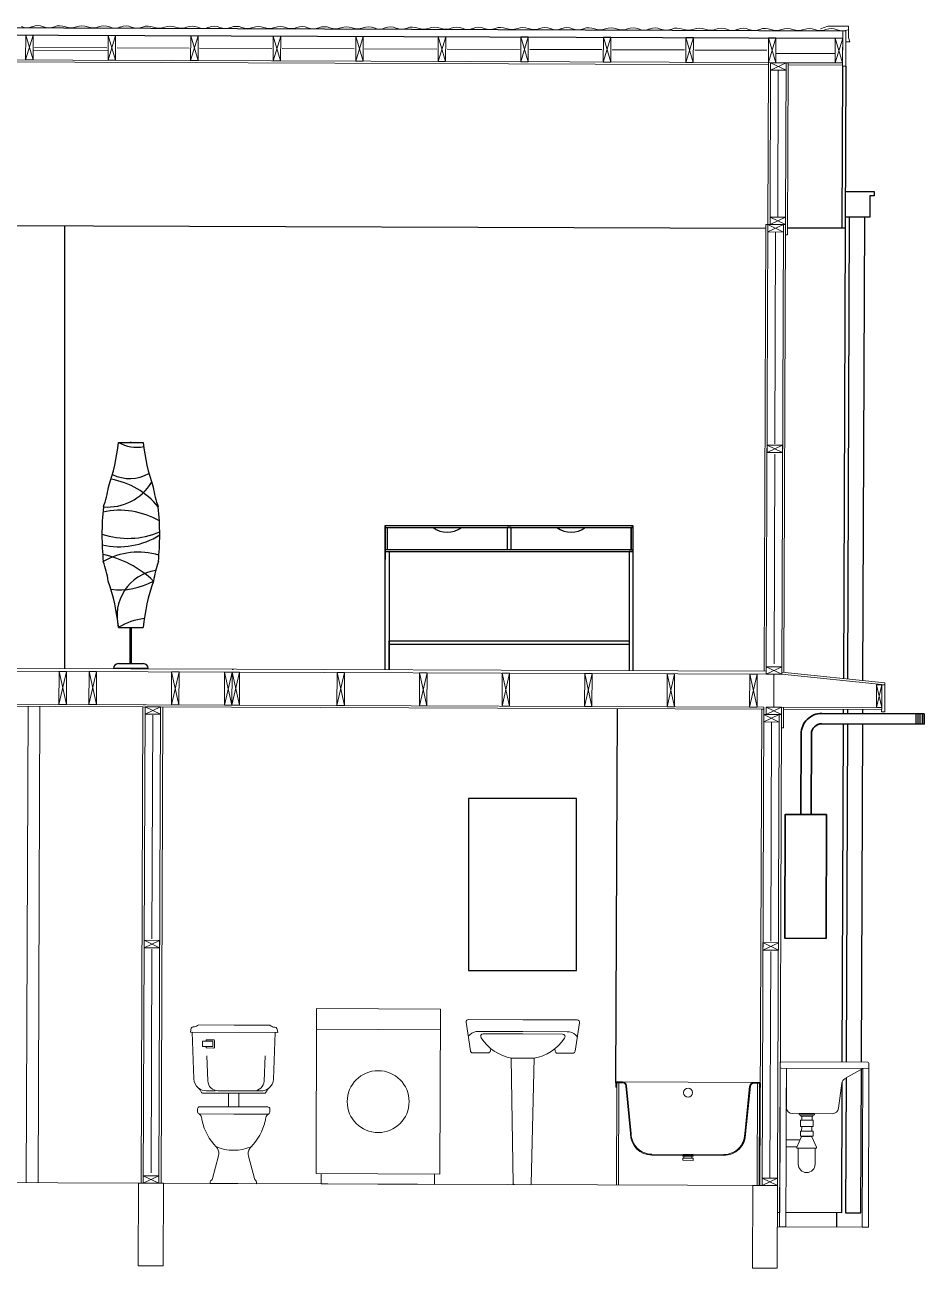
# Model space of a CAD drawing. Header units: inches. Extents: x 6.8 to 58.2, y 43.4 to 73.5.
# Drawn here: x 41.5 to 45.86, y 51.66 to 57.69 of the extents above; entities that cross this region are included whole.
import ezdxf

# ---------------------------------------------------------------- set-up
doc = ezdxf.new("R2010")
doc.units = ezdxf.units.IN
doc.header["$MEASUREMENT"] = 0
for name, color, linetype, lineweight in [('A-ANNO-SYMB', 3, 'Continuous', 18), ('A-DETL-MBND', 3, 'Continuous', 18), ('A-ELEV-IDEN', 3, 'Continuous', 18), ('A-ELEV-MBE1', 7, 'Continuous', 35), ('A-ELEV-MBE2', 4, 'Continuous', 25), ('A-FURN', 8, 'Continuous', 18), ('A-WALL-PATT', 8, 'Continuous', 18), ('A-WALL-STUD', 3, 'Continuous', 18)]:
    doc.layers.add(name, color=color, linetype=linetype, lineweight=lineweight)

msp = doc.modelspace()

# ---------------------------------------------------------------- linework, layer by layer
at = {"color": 0}
msp.add_line((41.6897, 54.5708), (41.6897, 56.7167), dxfattribs=at)
for p, q in [((41.9502, 55.6659), (42.0702, 55.6659)), ((41.9502, 55.6659), (42.0502, 55.6659)), ((41.9502, 55.6659), (42.0102, 55.6659)), ((42.0142, 55.6659), (42.0062, 55.6659)), ((42.0062, 55.6659), (42.0102, 55.6659)), ((43.2437, 55.2639), (44.4437, 55.2639)), ((43.2437, 54.5649), (43.2437, 55.2639)), ((43.2437, 55.2639), (43.2437, 55.099)), ((43.2437, 55.2639), (43.2437, 55.2548)), ((43.2437, 55.2548), (44.4437, 55.2548)), ((43.2528, 55.2548), (43.2528, 55.147)), ((43.2528, 55.2548), (43.8528, 55.2548)), ((43.4749, 55.2548), (43.6124, 55.2548)), ((43.8528, 55.2548), (43.8345, 55.2548)), ((43.8345, 55.2548), (43.8345, 55.147)), ((43.8345, 55.2548), (43.8345, 55.147)), ((43.8528, 55.147), (43.8528, 55.2548)), ((44.4437, 55.2548), (44.4345, 55.2548)), ((44.4345, 55.2548), (44.4345, 55.147)), ((44.4345, 55.147), (44.4345, 55.2548)), ((44.4437, 55.2639), (44.4437, 55.2639)), ((44.4437, 55.2639), (44.4437, 54.5604)), ((43.2437, 55.1378), (43.2437, 55.147)), ((43.2437, 55.147), (44.4437, 55.147)), ((43.2437, 55.1378), (44.4437, 55.1378)), ((43.2437, 55.1378), (43.262, 55.1378)), ((43.262, 55.1378), (43.262, 54.5678)), ((43.8437, 55.147), (43.8528, 55.147)), ((44.4437, 55.1378), (44.4254, 55.1378)), ((44.4254, 55.1378), (44.4254, 54.5605)), ((41.9502, 54.7699), (42.0702, 54.7699)), ((42.0062, 54.7699), (42.0062, 54.5939)), ((42.0142, 54.5939), (42.0142, 54.7699)), ((43.262, 54.5649), (43.262, 54.7052)), ((43.262, 54.7052), (44.4254, 54.7052)), ((44.4254, 54.6868), (43.262, 54.6868)), ((44.4254, 54.7052), (44.4254, 54.6868)), ((42.0942, 54.5699), (41.9262, 54.5699)), ((41.9502, 54.5939), (42.0702, 54.5939)), ((42.0102, 54.5699), (42.0942, 54.5699)), ((42.501, 54.5678), (42.5077, 54.5678))]:
    msp.add_line(p, q)
msp.add_lwpolyline([(43.6472, 53.1063), (44.1707, 53.1063), (44.1707, 53.94), (43.6472, 53.94)], close=True, dxfattribs=at)
for centre, radius, start, end in [((41.0302, 55.7585), 0.9247, 340.50937, 354.25685), ((42.0399, 55.8301), 0.187, 241.35518, 280.02903), ((42.9903, 55.7585), 0.9247, 185.74315, 199.49063), ((41.897, 55.6045), 0.2513, 265.51867, 328.32151), ((41.8447, 55.1088), 0.3862, 39.40548, 79.56723), ((42.0043, 55.6785), 0.187, 243.61261, 299.99812), ((41.346, 55.5406), 0.5633, 340.64506, 350.73602), ((42.6745, 55.5406), 0.5633, 189.26398, 199.35494), ((43.1646, 55.2179), 1.2944, 173.96892, 180), ((40.8558, 55.2179), 1.2944, 0, 6.03108), ((41.9557, 54.9512), 0.3862, 60.05336, 102.05926), ((41.9961, 55.5874), 0.3862, 250.98033, 293.51042), ((43.5436, 55.3424), 0.1114, 231.91392, 308.08608), ((44.1443, 55.3424), 0.1114, 231.91392, 308.08608), ((43.1646, 55.2179), 1.2944, 180, 185.72905), ((41.9543, 55.5261), 0.3652, 256.83666, 302.44851), ((40.8558, 55.2179), 1.2944, 354.2637, 0), ((41.7727, 54.632), 0.5015, 46.19628, 78.37338), ((42.0474, 54.7946), 0.3401, 73.06027, 120.13527), ((41.3449, 54.9032), 0.5633, 9.26398, 19.22427), ((42.1654, 54.8264), 0.2224, 98.92961, 194.71418), ((42.6757, 54.9032), 0.5633, 160.79328, 170.73602), ((41.0073, 54.6791), 0.9473, 5.49993, 19.40856), ((41.9563, 55.2922), 0.3401, 262.78537, 298.72284), ((43.0058, 54.6806), 0.9398, 160.52537, 174.54643), ((42.121, 54.4758), 0.3401, 97.71291, 120.13527), ((41.9502, 54.5699), 0.024, 90, 180), ((42.0702, 54.5699), 0.024, 0, 90)]:
    msp.add_arc(centre, radius, start, end)
at = {"layer": 'A-ANNO-SYMB', "color": 0}
for points in [[(45.3535, 57.6725), (45.3535, 57.6725), (45.3882, 57.6847), (45.4882, 57.6843), (45.488, 57.6293), (45.4955, 57.6093), (45.4779, 57.6093)], [(38.1668, 51.8891), (38.1668, 51.8891), (38.1675, 52.0891), (45.1445, 52.0627), (45.1445, 52.0627), (45.1437, 51.8627), (45.5847, 51.8611)]]:
    msp.add_lwpolyline(points, dxfattribs=at)
for centre, start, end in [((41.5065, 57.7507), 248.36474, 291.20205), ((41.5594, 57.6143), 68.36474, 111.20205), ((41.6133, 57.7503), 248.36474, 291.20205), ((41.6662, 57.6139), 68.36474, 111.20205), ((41.7202, 57.7499), 248.36474, 291.20205), ((41.7731, 57.6135), 68.36474, 111.20205), ((41.827, 57.7495), 248.36474, 291.20205), ((41.8799, 57.6131), 68.36474, 111.20205), ((41.9339, 57.7491), 248.36474, 291.20205), ((41.9868, 57.6127), 68.36474, 111.20205), ((42.0407, 57.7487), 248.36474, 291.20205), ((42.0936, 57.6123), 68.36474, 111.20205), ((42.1476, 57.7483), 248.36474, 291.20205), ((42.2005, 57.6119), 68.36474, 111.20205), ((42.2544, 57.7479), 248.36474, 291.20205), ((42.3073, 57.6115), 68.36474, 111.20205), ((42.3613, 57.7475), 248.36474, 291.20205), ((42.4142, 57.6111), 68.36474, 111.20205), ((42.4681, 57.7471), 248.36474, 291.20205), ((42.521, 57.6107), 68.36474, 111.20205), ((42.575, 57.7467), 248.36474, 291.20205), ((42.6279, 57.6103), 68.36474, 111.20205), ((42.6818, 57.7463), 248.36474, 291.20205), ((42.7347, 57.6099), 68.36474, 111.20205), ((42.7887, 57.7459), 248.36474, 291.20205), ((42.8416, 57.6095), 68.36474, 111.20205), ((42.8955, 57.7455), 248.36474, 291.20205), ((42.9484, 57.6091), 68.36474, 111.20205), ((43.0024, 57.7451), 248.36474, 291.20205), ((43.0553, 57.6087), 68.36474, 111.20205), ((43.1092, 57.7447), 248.36474, 291.20205), ((43.1621, 57.6083), 68.36474, 111.20205), ((43.216, 57.7442), 248.36474, 291.20205), ((43.269, 57.6079), 68.36474, 111.20205), ((43.3229, 57.7438), 248.36474, 291.20205), ((43.3758, 57.6074), 68.36474, 111.20205), ((43.4297, 57.7434), 248.36474, 291.20205), ((43.4827, 57.607), 68.36474, 111.20205), ((43.5366, 57.743), 248.36474, 291.20205), ((43.5895, 57.6066), 68.36474, 111.20205), ((43.6434, 57.7426), 248.36474, 291.20205), ((43.6963, 57.6062), 68.36474, 111.20205), ((43.7503, 57.7422), 248.36474, 291.20205), ((43.8032, 57.6058), 68.36474, 111.20205), ((43.8571, 57.7418), 248.36474, 291.20205), ((43.91, 57.6054), 68.36474, 111.20205), ((43.964, 57.7414), 248.36474, 291.20205), ((44.0169, 57.605), 68.36474, 111.20205), ((44.0708, 57.741), 248.36474, 291.20205), ((44.1237, 57.6046), 68.36474, 111.20205), ((44.1777, 57.7406), 248.36474, 291.20205), ((44.2306, 57.6042), 68.36474, 111.20205), ((44.2845, 57.7402), 248.36474, 291.20205), ((44.3374, 57.6038), 68.36474, 111.20205), ((44.3914, 57.7398), 248.36474, 291.20205), ((44.4443, 57.6034), 68.36474, 111.20205), ((44.4982, 57.7394), 248.36474, 291.20205), ((44.5511, 57.603), 68.36474, 111.20205), ((44.6051, 57.739), 248.36474, 291.20205), ((44.658, 57.6026), 68.36474, 111.20205), ((44.7119, 57.7386), 248.36474, 291.20205), ((44.7648, 57.6022), 68.36474, 111.20205), ((44.8188, 57.7382), 248.36474, 291.20205), ((44.8717, 57.6018), 68.36474, 111.20205), ((44.9256, 57.7378), 248.36474, 291.20205), ((44.9785, 57.6014), 68.36474, 111.20205), ((45.0325, 57.7374), 248.36474, 291.20205), ((45.0854, 57.601), 68.36474, 111.20205), ((45.1393, 57.737), 248.36474, 291.20205), ((45.1922, 57.6006), 68.36474, 111.20205), ((45.2462, 57.7366), 248.36474, 291.20205), ((45.2991, 57.6002), 68.36474, 111.20205), ((45.353, 57.7362), 248.36474, 291.20205), ((45.4059, 57.5998), 68.36474, 111.20205), ((45.4599, 57.7358), 248.36474, 291.20205)]:
    msp.add_arc(centre, 0.0731, start, end, dxfattribs=at)
at = {"layer": 'A-DETL-MBND', "color": 0}
for p, q in [((41.0547, 57.5233), (41.7291, 57.5207)), ((41.0647, 57.5132), (41.7391, 57.5107)), ((45.1011, 57.508), (41.7291, 57.5207)), ((45.1362, 57.5528), (45.4243, 57.5517)), ((45.101, 57.498), (41.7391, 57.5107)), ((45.196, 57.4976), (45.46, 57.4966)), ((45.1961, 57.5076), (45.4241, 57.5067)), ((45.079, 54.558), (45.0881, 56.723)), ((45.0899, 54.558), (45.0981, 56.7229)), ((45.1749, 54.5517), (45.1831, 56.7226)), ((45.6647, 54.5008), (45.1649, 54.5527)), ((45.6647, 54.4908), (45.1649, 54.5427)), ((45.6647, 54.4908), (45.6647, 54.5008)), ((41.5035, 52.0765), (41.5122, 54.3865)), ((41.5605, 52.0763), (41.5692, 54.3863)), ((42.0605, 52.0744), (42.0692, 54.3844)), ((42.0693, 54.3944), (42.0793, 54.3943)), ((42.1455, 52.0741), (42.1542, 54.3841)), ((45.0782, 54.373), (45.0783, 54.383)), ((45.1643, 54.3827), (45.6243, 54.3809)), ((45.1739, 54.2826), (45.1743, 54.3826)), ((45.0682, 54.373), (45.0782, 54.373)), ((45.1742, 54.3726), (45.6492, 54.3708)), ((45.1446, 52.0987), (45.153, 54.3107)), ((45.1639, 54.2827), (45.1739, 54.2826))]:
    msp.add_line(p, q, dxfattribs=at)
for points in [[(41.9003, 57.5651), (41.5363, 57.5664)], [(45.1081, 56.7229), (45.0981, 56.7229), (45.1011, 57.508)], [(45.1082, 56.7589), (45.1111, 57.5079)], [(45.1829, 56.6726), (45.1929, 56.6726), (45.1961, 57.5076)], [(45.1832, 56.7586), (45.1861, 57.5076)], [(45.1961, 57.5076), (45.1861, 57.5076)], [(45.0981, 56.7229), (45.0881, 56.723)], [(45.1649, 54.5427), (45.1731, 56.7227)], [(38.2409, 54.5689), (45.0899, 54.543)], [(38.241, 54.5839), (45.0899, 54.558)], [(38.2403, 54.4089), (45.0783, 54.383)], [(38.2613, 54.3988), (42.0692, 54.3844)], [(42.0692, 54.3844), (45.0782, 54.373)], [(42.0705, 52.0744), (42.0792, 54.3843)], [(42.1455, 52.0741), (42.1565, 52.074), (42.1652, 54.384)], [(45.0682, 54.373), (45.0595, 52.0631)], [(45.0695, 52.063), (45.0782, 54.373)], [(45.144, 51.9327), (45.155, 51.9327), (45.1641, 54.3467)]]:
    msp.add_lwpolyline(points, dxfattribs=at)
at = {"layer": 'A-ELEV-IDEN', "color": 0}
for points in [[(42.048, 52.0744), (42.168, 52.074), (42.1665, 51.674), (42.0465, 51.6744)], [(45.0245, 52.0632), (45.1445, 52.0627), (45.143, 51.6627), (45.023, 51.6632)]]:
    msp.add_lwpolyline(points, close=True, dxfattribs=at)
at = {"layer": 'A-ELEV-MBE1', "color": 0}
msp.add_line((45.855, 54.3506), (45.8549, 54.3006), dxfattribs=at)
for points in [[(45.2573, 53.8623), (45.2588, 54.2529, -0.414214), (45.3591, 54.3525), (45.855, 54.3506)], [(45.3073, 53.8621), (45.3088, 54.2527, -0.414214), (45.359, 54.3025), (45.8549, 54.3006)]]:
    msp.add_lwpolyline(points, format="xyb", dxfattribs=at)
msp.add_lwpolyline([(45.3823, 53.8619), (45.1823, 53.8626), (45.18, 53.2626), (45.38, 53.2619), (45.3823, 53.8619)], dxfattribs=at)
at = {"layer": 'A-ELEV-MBE2', "color": 0}
for p, q in [((41.0617, 56.7189), (45.088, 56.7048)), ((45.472, 56.7048), (45.193, 56.7058)), ((45.472, 56.7048), (45.4638, 54.5217)), ((44.3614, 52.5607), (44.3682, 54.3757)), ((45.4632, 54.3716), (45.4632, 54.3521)), ((45.815, 54.3508), (45.8149, 54.3008)), ((45.825, 54.3507), (45.8249, 54.3008)), ((45.835, 54.3507), (45.8349, 54.3007)), ((45.845, 54.3507), (45.8449, 54.3007)), ((45.463, 54.3021), (45.4568, 52.6616)), ((45.4564, 52.5625), (45.454, 51.9316)), ((45.43, 51.9317), (45.4297, 51.8617)), ((45.474, 51.9315), (45.549, 51.9312))]:
    msp.add_line(p, q, dxfattribs=at)
for points in [[(37.8936, 57.6552), (45.4245, 57.6267)], [(37.8937, 57.6912), (45.4757, 57.6626)], [(45.46, 57.4916), (45.457, 56.7048)], [(45.475, 57.4916), (45.472, 56.7048)], [(45.4727, 56.8833), (45.6127, 56.8828), (45.6126, 56.8628), (45.5926, 56.8629), (45.5923, 56.7591), (45.4723, 56.7595)], [(45.4923, 56.7595), (45.4838, 54.5196)], [(45.5588, 54.5118), (45.5673, 56.7592)], [(45.4832, 54.3715), (45.4832, 54.352)], [(45.5582, 54.3518), (45.5582, 54.3712)], [(45.483, 54.302), (45.4768, 52.6615)], [(45.5518, 52.6612), (45.558, 54.3018)], [(45.4765, 52.5848), (45.474, 51.9315)], [(45.549, 51.9312), (45.5516, 52.6278)], [(45.454, 51.9316), (45.185, 51.9326)]]:
    msp.add_lwpolyline(points, dxfattribs=at)
at = {"layer": 'A-FURN', "color": 0}
for p, q in [((42.9077, 52.1212), (42.9107, 52.9212)), ((42.9107, 52.9212), (43.5107, 52.9189)), ((43.5107, 52.9189), (43.5077, 52.1189)), ((42.3002, 52.8085), (42.3029, 52.8262)), ((42.5104, 52.8414), (42.3402, 52.842)), ((42.5104, 52.8414), (42.6806, 52.8407)), ((42.7234, 52.8069), (42.7178, 52.8246)), ((42.9103, 52.8212), (43.5103, 52.8189)), ((43.6951, 52.8109), (43.9103, 52.8101)), ((44.1254, 52.8092), (43.9103, 52.8101)), ((42.3011, 52.8072), (42.7225, 52.8056)), ((42.3083, 52.8071), (42.7153, 52.8056)), ((42.3083, 52.8071), (42.3151, 52.5811)), ((42.3573, 52.7613), (42.3572, 52.7393)), ((42.4053, 52.7631), (42.3593, 52.7633)), ((42.3753, 52.7672), (42.3753, 52.7632)), ((42.4123, 52.7701), (42.3783, 52.7702)), ((42.4073, 52.7611), (42.4072, 52.7391)), ((42.4153, 52.767), (42.4152, 52.733)), ((42.7103, 52.8056), (42.7018, 52.5796)), ((43.6549, 52.7955), (43.6454, 52.7869)), ((43.7177, 52.7994), (43.9103, 52.7987)), ((44.1028, 52.798), (43.9103, 52.7987)), ((44.1655, 52.7935), (44.175, 52.7849)), ((42.4052, 52.7371), (42.3592, 52.7373)), ((42.3752, 52.7372), (42.3752, 52.7332)), ((42.4122, 52.7301), (42.3782, 52.7302)), ((42.3789, 52.6929), (42.3831, 52.5709)), ((42.6609, 52.6918), (42.6557, 52.5699)), ((43.8542, 52.6815), (43.864, 52.072)), ((43.9098, 52.6803), (43.865, 52.6805)), ((43.9098, 52.6803), (43.9547, 52.6802)), ((43.9654, 52.6811), (43.9511, 52.0716)), ((45.1577, 52.6377), (45.1547, 51.8627)), ((45.1577, 52.6377), (45.1578, 52.6627)), ((45.1578, 52.6627), (45.5828, 52.6611)), ((45.5826, 52.6311), (45.1626, 52.6327)), ((45.1847, 51.8626), (45.1876, 52.6326)), ((45.1876, 52.6326), (45.1869, 52.4426)), ((45.4707, 52.5815), (45.5576, 52.6312)), ((45.5576, 52.6312), (45.5547, 51.8612)), ((45.5847, 51.8611), (45.5877, 52.6361)), ((45.5877, 52.6561), (45.5877, 52.6361)), ((42.3529, 52.5145), (42.3461, 52.5265)), ((42.3572, 52.5119), (42.4443, 52.5116)), ((42.3749, 52.5229), (42.4182, 52.5227)), ((42.5082, 52.5224), (42.4329, 52.5227)), ((42.4443, 52.5116), (42.6268, 52.5109)), ((42.4842, 52.5115), (42.4839, 52.4448)), ((42.5082, 52.5224), (42.6056, 52.522)), ((42.5342, 52.5113), (42.5339, 52.4446)), ((42.6591, 52.5108), (42.5721, 52.5111)), ((42.6436, 52.5219), (42.6002, 52.522)), ((42.6635, 52.5133), (42.6704, 52.5253)), ((44.3933, 52.5656), (45.0295, 52.5632)), ((45.4402, 52.4379), (45.4558, 52.5593)), ((42.3339, 52.4354), (42.3338, 52.4204)), ((42.5088, 52.4097), (42.3438, 52.4103)), ((42.5089, 52.4447), (42.3439, 52.4453)), ((42.5088, 52.4097), (42.6738, 52.4091)), ((42.5089, 52.4447), (42.6739, 52.4441)), ((42.6839, 52.434), (42.6838, 52.419)), ((45.2168, 52.4125), (45.4103, 52.4117)), ((45.2617, 52.38), (45.2618, 52.3997)), ((45.3117, 52.3799), (45.3118, 52.3995)), ((45.2615, 52.3266), (45.2616, 52.3496)), ((45.3115, 52.3264), (45.3116, 52.3494)), ((45.2547, 52.2853), (45.1863, 52.2855)), ((45.2614, 52.3004), (45.2614, 52.3023)), ((45.3114, 52.3002), (45.2614, 52.3004)), ((45.3114, 52.3002), (45.3114, 52.3021)), ((42.4357, 52.2068), (42.406, 52.0976)), ((45.2394, 52.2505), (45.1862, 52.2507)), ((45.2452, 52.2443), (45.2449, 52.1671)), ((45.3271, 52.244), (45.3268, 52.1668)), ((42.5804, 52.2063), (42.6092, 52.0968)), ((44.69, 52.2055), (44.69, 52.1955)), ((44.73, 52.2053), (44.73, 52.1953)), ((43.5077, 52.1189), (42.9077, 52.1212)), ((42.9325, 52.0711), (42.9327, 52.1211)), ((43.4825, 52.069), (43.4827, 52.119)), ((42.395, 52.08), (42.395, 52.0731)), ((42.62, 52.0723), (42.395, 52.0731)), ((42.62, 52.0792), (42.62, 52.0723)), ((43.4825, 52.069), (42.9325, 52.0711)), ((43.8697, 52.0676), (43.9453, 52.0673)), ((45.1547, 51.8627), (45.1847, 51.8626)), ((45.5547, 51.8612), (45.5847, 51.8611))]:
    msp.add_line(p, q, dxfattribs=at)
for points in [[(44.0648, 52.726), (44.0664, 52.7152, 0.371028), (44.0782, 52.705), (44.1523, 52.7047, 0.371028), (44.1641, 52.7148), (44.1855, 52.8527, 0.45876), (44.1737, 52.8664), (43.9105, 52.8674), (43.6473, 52.8684, 0.45876), (43.6354, 52.8548), (43.6557, 52.7168, 0.371028), (43.6674, 52.7066), (43.7416, 52.7063, 0.371028), (43.7534, 52.7164), (43.7551, 52.7272)], [(44.3613, 52.5407), (44.3614, 52.5607, -0.414214), (44.3664, 52.5657), (44.3933, 52.5656, -0.385314), (44.4131, 52.5475), (44.4354, 52.3154, 0.414214), (44.5351, 52.215), (44.8851, 52.2137, 0.414214), (44.9854, 52.3133), (45.0095, 52.5452, -0.385314), (45.0295, 52.5632), (45.0564, 52.5631, -0.414214), (45.0614, 52.5581), (45.0613, 52.5381)], [(44.3653, 52.5407), (44.3654, 52.5607, -0.414214), (44.3664, 52.5617), (44.3933, 52.5616, -0.385314), (44.4091, 52.5471), (44.4314, 52.3152, 0.413646), (44.535, 52.211), (44.885, 52.2097, 0.413646), (44.9894, 52.3131), (45.0135, 52.5448, -0.385314), (45.0295, 52.5592), (45.0564, 52.5591, -0.414214), (45.0574, 52.5581), (45.0573, 52.5381)]]:
    msp.add_lwpolyline(points, format="xyb", dxfattribs=at)
for points in [[(44.3653, 52.5407), (44.3613, 52.5407)], [(44.3653, 52.5407), (44.3635, 52.0657)], [(44.3754, 52.5617), (44.3735, 52.0657)], [(45.0474, 52.5591), (45.0455, 52.0631)], [(45.0573, 52.5381), (45.0555, 52.0631)], [(45.0613, 52.5381), (45.0573, 52.5381)], [(45.2548, 52.4066), (45.2577, 52.3997), (45.2868, 52.3996)], [(45.3188, 52.4064), (45.3158, 52.3995), (45.2868, 52.3996)], [(45.2614, 52.3004), (45.2388, 52.2491), (45.2388, 52.2443), (45.2388, 52.2443)], [(45.3114, 52.3002), (45.3336, 52.2487), (45.3336, 52.2439), (45.3336, 52.2439)], [(45.2388, 52.2443), (45.3336, 52.2439)]]:
    msp.add_lwpolyline(points, dxfattribs=at)
for points in [[(45.3242, 52.4121), (45.2494, 52.4123), (45.2494, 52.4066), (45.3242, 52.4064)], [(45.3172, 52.3798), (45.2561, 52.3801), (45.256, 52.3497), (45.3171, 52.3494)], [(45.317, 52.3263), (45.2559, 52.3266), (45.2558, 52.3023), (45.317, 52.3021)], [(44.685, 52.2055), (44.735, 52.2053), (44.735, 52.2103), (44.685, 52.2105)], [(44.6849, 52.1855), (44.7349, 52.1853), (44.735, 52.1953), (44.685, 52.1955)]]:
    msp.add_lwpolyline(points, close=True, dxfattribs=at)
for centre, radius in [((43.209, 52.4701), 0.15), ((44.7112, 52.5138), 0.022)]:
    msp.add_circle(centre, radius, dxfattribs=at)
for centre, radius, start, end in [((42.3123, 52.8229), 0.01, 86.6352, 160.85875), ((42.3147, 52.8628), 0.03, 266.6352, 309.54568), ((42.3402, 52.832), 0.01, 89.78339, 129.54568), ((42.6806, 52.8307), 0.01, 50.02111, 89.78339), ((42.7063, 52.8614), 0.03, 230.02111, 272.93159), ((42.7084, 52.8214), 0.01, 18.70804, 92.93159), ((43.6949, 52.7513), 0.0596, 89.78339, 132.12582), ((42.3011, 52.8082), 0.001, 160.85875, 269.78339), ((42.3593, 52.7613), 0.002, 89.78339, 179.78339), ((42.3783, 52.7672), 0.003, 89.78339, 179.78339), ((42.4053, 52.7611), 0.002, 359.78339, 89.78339), ((42.4123, 52.7671), 0.003, 359.78339, 89.78339), ((42.7225, 52.8066), 0.001, 269.78339, 18.70804), ((43.7176, 52.7875), 0.0119, 89.78339, 218.6786), ((43.8932, 52.8966), 0.2186, 212.22116, 260.38828), ((43.928, 52.8964), 0.2184, 279.18232, 327.36169), ((44.1027, 52.7861), 0.0119, 320.88819, 89.78339), ((44.1252, 52.7497), 0.0596, 47.44097, 89.78339), ((42.3592, 52.7393), 0.002, 179.78339, 269.78339), ((42.3782, 52.7332), 0.003, 179.78339, 269.78339), ((42.4052, 52.7391), 0.002, 269.78339, 359.78339), ((42.4122, 52.7331), 0.003, 269.78339, 359.78339), ((43.8652, 52.7401), 0.0596, 261.83737, 269.78339), ((43.9549, 52.7398), 0.0596, 269.78339, 277.72942), ((45.1627, 52.6377), 0.005, 179.78339, 269.78339), ((45.5827, 52.6361), 0.005, 269.78339, 359.78339), ((45.5827, 52.6561), 0.005, 359.78339, 89.78339), ((42.3751, 52.5829), 0.06, 181.72488, 232.23691), ((42.4331, 52.5727), 0.05, 181.98599, 269.78339), ((42.6058, 52.572), 0.05, 269.78339, 357.5808), ((42.6418, 52.5819), 0.06, 307.32988, 357.84191), ((45.4856, 52.5554), 0.03, 119.74222, 172.67105), ((42.32, 52.5117), 0.03, 29.57396, 52.23691), ((42.3751, 52.5829), 0.06, 232.23691, 269.78339), ((42.3572, 52.5169), 0.005, 209.57396, 269.78339), ((42.6418, 52.5819), 0.06, 269.78339, 307.32988), ((42.6592, 52.5158), 0.005, 269.78339, 329.99283), ((42.6964, 52.5103), 0.03, 127.32988, 149.99283), ((42.3438, 52.4203), 0.01, 179.78339, 269.78339), ((42.3439, 52.4353), 0.01, 89.78339, 179.78339), ((42.3227, 52.3848), 0.0318, 2.32676, 53.32082), ((42.6946, 52.3834), 0.0318, 126.24597, 177.24003), ((42.6738, 52.4191), 0.01, 269.78339, 359.78339), ((42.6739, 52.4341), 0.01, 359.78339, 89.78339), ((45.2169, 52.4425), 0.03, 179.78339, 269.78339), ((45.4104, 52.4417), 0.03, 269.78339, 352.67105), ((42.4045, 52.3882), 0.05, 182.32676, 192.96562), ((42.6189, 52.4375), 0.2701, 192.96562, 223.83464), ((42.3988, 52.4384), 0.2701, 315.73215, 346.60117), ((42.6129, 52.3874), 0.05, 346.60117, 357.24003), ((42.5089, 52.4528), 0.2186, 246.79212, 292.77467), ((42.3881, 52.2158), 0.05, 33.41231, 43.83464), ((42.3922, 52.2186), 0.045, 344.83573, 33.41231), ((42.6239, 52.2177), 0.045, 146.15448, 194.73106), ((42.628, 52.2149), 0.05, 135.73215, 146.15448), ((45.2859, 52.167), 0.0409, 179.78339, 359.78339), ((42.4106, 52.0772), 0.0158, 128.17838, 169.81773), ((42.3916, 52.1015), 0.015, 308.17838, 344.83573), ((42.6237, 52.1006), 0.015, 194.73106, 231.38841), ((42.6044, 52.0765), 0.0158, 9.74906, 51.38841), ((43.8697, 52.0735), 0.00596, 194.99598, 269.78339), ((43.9453, 52.0732), 0.00596, 269.78339, 344.57081)]:
    msp.add_arc(centre, radius, start, end, dxfattribs=at)
at = {"layer": 'A-WALL-PATT', "color": 0, "ltscale": 0.15}
for p, q in [((41.8933, 57.5801), (41.5433, 57.5814)), ((42.2933, 57.5786), (41.9433, 57.5799)), ((42.6933, 57.5771), (42.3433, 57.5784)), ((43.0933, 57.5756), (42.7433, 57.5769)), ((43.4933, 57.574), (43.1433, 57.5754)), ((43.8933, 57.5725), (43.5433, 57.5739)), ((44.2933, 57.571), (43.9433, 57.5723)), ((44.6933, 57.5695), (44.3433, 57.5708)), ((45.0933, 57.568), (44.7433, 57.5693))]:
    msp.add_line(p, q, dxfattribs=at)
at = {"layer": 'A-WALL-PATT', "color": 0, "ltscale": 0.1}
for p, q in [((45.1457, 56.7588), (45.1484, 57.4718)), ((45.1316, 55.6603), (45.1355, 56.6868)), ((45.1276, 54.5928), (45.1314, 55.6103)), ((45.1268, 54.3828), (45.1274, 54.5428)), ((42.1166, 54.3442), (42.1125, 53.2592)), ((45.1115, 53.2479), (45.1155, 54.3109)), ((42.1123, 53.2092), (42.1082, 52.1242)), ((45.1071, 52.0989), (45.1113, 53.1979))]:
    msp.add_line(p, q, dxfattribs=at)
at = {"layer": 'A-WALL-STUD', "color": 0}
for p, q in [((45.1109, 57.4719), (45.1861, 57.5076)), ((45.1859, 57.4716), (45.1111, 57.5079)), ((45.1081, 56.7229), (45.1832, 56.7586)), ((45.1831, 56.7226), (45.1082, 56.7589)), ((45.098, 56.6869), (45.1731, 56.7227)), ((45.173, 56.6867), (45.0981, 56.7229)), ((45.0939, 55.6175), (45.1691, 55.6532)), ((45.1689, 55.6172), (45.0941, 55.6535)), ((45.0899, 54.543), (45.165, 54.5787)), ((45.1649, 54.5427), (45.09, 54.579)), ((45.6497, 54.4908), (45.6243, 54.3809)), ((45.6247, 54.4909), (45.6493, 54.3808)), ((42.0791, 54.3483), (42.1542, 54.3841)), ((42.1541, 54.3481), (42.0792, 54.3843)), ((45.0891, 54.347), (45.1643, 54.3827)), ((45.1641, 54.3467), (45.0893, 54.383)), ((45.078, 54.311), (45.1531, 54.3467)), ((45.153, 54.3107), (45.0781, 54.347)), ((42.0748, 53.2164), (42.1499, 53.2521)), ((42.1498, 53.2161), (42.0749, 53.2524)), ((45.0738, 53.205), (45.1489, 53.2407)), ((45.1488, 53.2047), (45.0739, 53.241)), ((42.0705, 52.0744), (42.1456, 52.1101)), ((42.1455, 52.0741), (42.0706, 52.1104)), ((45.0695, 52.063), (45.1446, 52.0987)), ((45.1445, 52.0627), (45.0696, 52.099))]:
    msp.add_line(p, q, dxfattribs=at)
for points in [[(41.5366, 57.6414), (41.5006, 57.6416), (41.5001, 57.5216), (41.5361, 57.5214)], [(41.9365, 57.6399), (41.9005, 57.6401), (41.9001, 57.5201), (41.9361, 57.5199)], [(42.3365, 57.6384), (42.3005, 57.6386), (42.3001, 57.5186), (42.3361, 57.5184)], [(42.7365, 57.6369), (42.7005, 57.637), (42.7001, 57.517), (42.7361, 57.5169)], [(43.1365, 57.6354), (43.1005, 57.6355), (43.1001, 57.5155), (43.1361, 57.5154)], [(43.5365, 57.6339), (43.5005, 57.634), (43.5001, 57.514), (43.5361, 57.5139)], [(43.9365, 57.6324), (43.9005, 57.6325), (43.9001, 57.5125), (43.9361, 57.5124)], [(44.3365, 57.6309), (44.3005, 57.631), (44.3001, 57.511), (44.3361, 57.5109)], [(44.7365, 57.6293), (44.7005, 57.6295), (44.7001, 57.5095), (44.7361, 57.5094)], [(45.1365, 57.6278), (45.1005, 57.628), (45.1001, 57.508), (45.1361, 57.5078)], [(45.4605, 57.6266), (45.4245, 57.6267), (45.4241, 57.5067), (45.4601, 57.5066)], [(45.1859, 57.4716), (45.1109, 57.4719), (45.1111, 57.5079), (45.1861, 57.5076)], [(45.1831, 56.7226), (45.1081, 56.7229), (45.1082, 56.7589), (45.1832, 56.7586)], [(45.173, 56.6867), (45.098, 56.6869), (45.0981, 56.7229), (45.1731, 56.7227)], [(45.1689, 55.6172), (45.0939, 55.6175), (45.0941, 55.6535), (45.1691, 55.6532)], [(45.1649, 54.5427), (45.0899, 54.543), (45.09, 54.579), (45.165, 54.5787)], [(45.6497, 54.4908), (45.6493, 54.3808), (45.6243, 54.3809), (45.6247, 54.4909)], [(45.6497, 54.4908), (45.6493, 54.3808), (45.6492, 54.3608), (45.6642, 54.3608), (45.6647, 54.4908)], [(42.1541, 54.3481), (42.0791, 54.3483), (42.0792, 54.3843), (42.1542, 54.3841)], [(45.1641, 54.3467), (45.0891, 54.347), (45.0893, 54.383), (45.1643, 54.3827)], [(45.153, 54.3107), (45.078, 54.311), (45.0781, 54.347), (45.1531, 54.3467)], [(42.1498, 53.2161), (42.0748, 53.2164), (42.0749, 53.2524), (42.1499, 53.2521)], [(45.1488, 53.2047), (45.0738, 53.205), (45.0739, 53.241), (45.1489, 53.2407)], [(42.1455, 52.0741), (42.0705, 52.0744), (42.0706, 52.1104), (42.1456, 52.1101)], [(45.1445, 52.0627), (45.0695, 52.063), (45.0696, 52.099), (45.1446, 52.0987)]]:
    msp.add_lwpolyline(points, close=True, dxfattribs=at)
for points in [[(41.5001, 57.5216), (41.5366, 57.6414)], [(41.5006, 57.6416), (41.5361, 57.5214)], [(41.9001, 57.5201), (41.9365, 57.6399)], [(41.9005, 57.6401), (41.9361, 57.5199)], [(42.3001, 57.5186), (42.3365, 57.6384)], [(42.3005, 57.6386), (42.3361, 57.5184)], [(42.7001, 57.517), (42.7365, 57.6369)], [(42.7005, 57.637), (42.7361, 57.5169)], [(43.1001, 57.5155), (43.1365, 57.6354)], [(43.1005, 57.6355), (43.1361, 57.5154)], [(43.5001, 57.514), (43.5365, 57.6339)], [(43.5005, 57.634), (43.5361, 57.5139)], [(43.9001, 57.5125), (43.9365, 57.6324)], [(43.9005, 57.6325), (43.9361, 57.5124)], [(45.4607, 57.6626), (45.4601, 57.5066), (45.46, 57.4916), (45.475, 57.4916), (45.4757, 57.6626), (45.4607, 57.6626)], [(44.3001, 57.511), (44.3365, 57.6309)], [(44.3005, 57.631), (44.3361, 57.5109)], [(44.7001, 57.5095), (44.7365, 57.6293)], [(44.7005, 57.6295), (44.7361, 57.5094)], [(45.1001, 57.508), (45.1365, 57.6278)], [(45.1005, 57.628), (45.1361, 57.5078)], [(45.4241, 57.5067), (45.4605, 57.6266)], [(45.4245, 57.6267), (45.4601, 57.5066)], [(41.6984, 54.5558), (41.6978, 54.3958), (41.6618, 54.3959), (41.6624, 54.5559), (41.6984, 54.5558)], [(41.6984, 54.5558), (41.6618, 54.3959)], [(41.6624, 54.5559), (41.6978, 54.3958)], [(41.8439, 54.5552), (41.8433, 54.3952), (41.8073, 54.3954), (41.8079, 54.5554), (41.8439, 54.5552)], [(41.8439, 54.5552), (41.8073, 54.3954)], [(41.8079, 54.5554), (41.8433, 54.3952)], [(42.2439, 54.5537), (42.2433, 54.3937), (42.2073, 54.3939), (42.2079, 54.5539), (42.2439, 54.5537)], [(42.2439, 54.5537), (42.2073, 54.3939)], [(42.2079, 54.5539), (42.2433, 54.3937)], [(42.5009, 54.5528), (42.5003, 54.3928), (42.4643, 54.3929), (42.4649, 54.5529), (42.5009, 54.5528)], [(42.5009, 54.5528), (42.4643, 54.3929)], [(42.4649, 54.5529), (42.5003, 54.3928)], [(42.5369, 54.5526), (42.5363, 54.3926), (42.5003, 54.3928), (42.5009, 54.5528), (42.5369, 54.5526)], [(42.5369, 54.5526), (42.5003, 54.3928)], [(42.5009, 54.5528), (42.5363, 54.3926)], [(43.0459, 54.5507), (43.0453, 54.3907), (43.0093, 54.3908), (43.0099, 54.5508), (43.0459, 54.5507)], [(43.0459, 54.5507), (43.0093, 54.3908)], [(43.0099, 54.5508), (43.0453, 54.3907)], [(43.4459, 54.5492), (43.4453, 54.3892), (43.4093, 54.3893), (43.4099, 54.5493), (43.4459, 54.5492)], [(43.4459, 54.5492), (43.4093, 54.3893)], [(43.4099, 54.5493), (43.4453, 54.3892)], [(43.8459, 54.5477), (43.8453, 54.3877), (43.8093, 54.3878), (43.8099, 54.5478), (43.8459, 54.5477)], [(43.8459, 54.5477), (43.8093, 54.3878)], [(43.8099, 54.5478), (43.8453, 54.3877)], [(44.2459, 54.5462), (44.2453, 54.3862), (44.2093, 54.3863), (44.2099, 54.5463), (44.2459, 54.5462)], [(44.2459, 54.5462), (44.2093, 54.3863)], [(44.2099, 54.5463), (44.2453, 54.3862)], [(44.6459, 54.5446), (44.6453, 54.3846), (44.6093, 54.3848), (44.6099, 54.5448), (44.6459, 54.5446)], [(44.6459, 54.5446), (44.6093, 54.3848)], [(44.6099, 54.5448), (44.6453, 54.3846)], [(45.0459, 54.5431), (45.0453, 54.3831), (45.0093, 54.3833), (45.0099, 54.5433), (45.0459, 54.5431)], [(45.0459, 54.5431), (45.0093, 54.3833)], [(45.0099, 54.5433), (45.0453, 54.3831)]]:
    msp.add_lwpolyline(points, dxfattribs=at)

doc.saveas('drawing.dxf')
